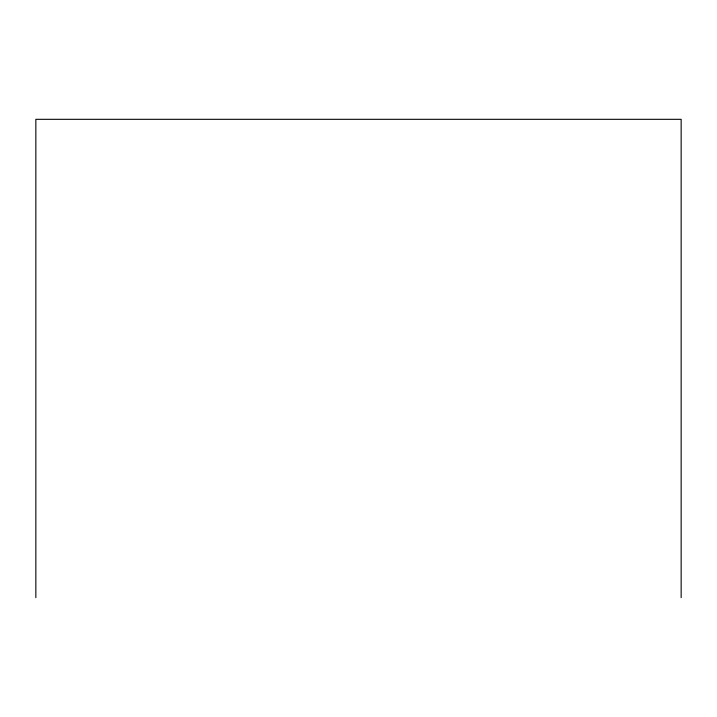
<?xml version="1.0" encoding="UTF-8"?>
<svg xmlns="http://www.w3.org/2000/svg" width="717" height="717" viewBox="0 0 717 717"><rect width="100%" height="100%" fill="white"/><g stroke="black" fill="none" stroke-linecap="round" stroke-linejoin="round"><path stroke-width="1.08" d="M681.15 597.682L681.15 119.318L35.85 119.318L35.85 597.682"/></g></svg>
